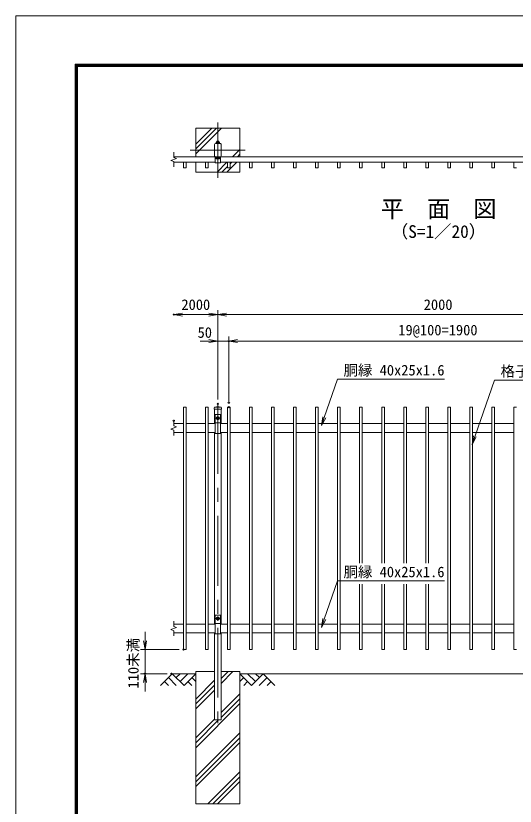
# Model space of a CAD drawing. Units: millimetres, scale not verified. Extents: x -4200 to 4200, y -2970 to 2970.
# Drawn here: x -4200 to -1933, y -617 to 2970 of the extents above; entities that cross this region are included whole.
import ezdxf
from ezdxf.enums import TextEntityAlignment as Align

# ---------------------------------------------------------------- set-up
doc = ezdxf.new("R2010")
doc.units = ezdxf.units.MM
doc.header["$LTSCALE"] = 10
doc.header["$PDMODE"] = 32
doc.header["$PDSIZE"] = 5
doc.linetypes.add('USER1', pattern=[50.8, 31.75, -6.35, 6.35, -6.35])
for name, color, linetype, lineweight in [('0-0_D-STR1', 1, 'Continuous', 18), ('0-1_D-BMK', 2, 'USER1', 13), ('0-2_D-BGD', 7, 'Continuous', 18), ('0-3_D-STR4', 7, 'Continuous', 18), ('0-4_D-DCR-HCH', 7, 'Continuous', 13), ('0-5_D-STR3', 3, 'Continuous', 13), ('0-6_D-STR-DIM', 7, 'Continuous', 13), ('0-7_0', 7, 'Continuous', 18), ('0-9_D-TTL-TXT', 7, 'Continuous', 18), ('0-A_D-STR-TXT', 7, 'Continuous', 13), ('0-B_D-TTL', 7, 'Continuous', 18)]:
    doc.layers.add(name, color=color, linetype=linetype, lineweight=lineweight)
doc.layers.add('0-8_Defpoints', color=253, linetype='Continuous')
doc.styles.add('ＭＳ ゴシック', font='')
doc.styles.get('ＭＳ ゴシック').set_extended_font_data('MS Gothic')

# ---------------------------------------------------------------- blocks, each defined once
blk = doc.blocks.new('_Open')
at = {"layer": '0-7_0'}
blk.add_line((-10, 1.667), (0, 0), dxfattribs=at)
blk.add_lwpolyline([(-10, -1.667), (0, 0), (-10, 0)], dxfattribs=at)

msp = doc.modelspace()

# ---------------------------------------------------------------- linework, layer by layer
at = {"layer": '0-0_D-STR1'}
for p, q in [((-3298.22, 2385.81), (-3298.22, 2335.01)), ((-3293.62, 2390.41), (-3272.82, 2390.41)), ((-3268.22, 2335.01), (-3268.22, 2385.81)), ((-1083.22, 2330.41), (-3483.22, 2330.41)), ((-3295.72, 2305.41), (-3483.22, 2305.41)), ((-3439.22, 2280.41), (-3439.22, 2305.41)), ((-3427.22, 2280.41), (-3427.22, 2305.41)), ((-3339.22, 2280.41), (-3339.22, 2305.41)), ((-3327.22, 2280.41), (-3327.22, 2305.41)), ((-3270.72, 2327.21), (-3295.72, 2327.21)), ((-3293.62, 2330.41), (-3272.82, 2330.41)), ((-3270.72, 2302.21), (-3270.72, 2330.41)), ((-1295.72, 2305.41), (-3270.72, 2305.41)), ((-3239.22, 2280.41), (-3239.22, 2305.41)), ((-3227.22, 2280.41), (-3227.22, 2305.41)), ((-3139.22, 2280.41), (-3139.22, 2305.41)), ((-3127.22, 2280.41), (-3127.22, 2305.41)), ((-3039.22, 2280.41), (-3039.22, 2305.41)), ((-3027.22, 2280.41), (-3027.22, 2305.41)), ((-2939.22, 2280.41), (-2939.22, 2305.41)), ((-2927.22, 2280.41), (-2927.22, 2305.41)), ((-2839.22, 2280.41), (-2839.22, 2305.41)), ((-2827.22, 2280.41), (-2827.22, 2305.41)), ((-2739.22, 2280.41), (-2739.22, 2305.41)), ((-2727.22, 2280.41), (-2727.22, 2305.41)), ((-2639.22, 2280.41), (-2639.22, 2305.41)), ((-2627.22, 2280.41), (-2627.22, 2305.41)), ((-2539.22, 2280.41), (-2539.22, 2305.41)), ((-2527.22, 2280.41), (-2527.22, 2305.41)), ((-2439.22, 2280.41), (-2439.22, 2305.41)), ((-2427.22, 2280.41), (-2427.22, 2305.41)), ((-2339.22, 2280.41), (-2339.22, 2305.41)), ((-2327.22, 2280.41), (-2327.22, 2305.41)), ((-2239.22, 2280.41), (-2239.22, 2305.41)), ((-2227.22, 2280.41), (-2227.22, 2305.41)), ((-2139.22, 2280.41), (-2139.22, 2305.41)), ((-2127.22, 2280.41), (-2127.22, 2305.41)), ((-2039.22, 2280.41), (-2039.22, 2305.41)), ((-2027.22, 2280.41), (-2027.22, 2305.41)), ((-1939.22, 2280.41), (-1939.22, 2305.41)), ((-3439.22, 2280.41), (-3427.22, 2280.41)), ((-3339.22, 2280.41), (-3327.22, 2280.41)), ((-3239.22, 2280.41), (-3227.22, 2280.41)), ((-3139.22, 2280.41), (-3127.22, 2280.41)), ((-3039.22, 2280.41), (-3027.22, 2280.41)), ((-2939.22, 2280.41), (-2927.22, 2280.41)), ((-2839.22, 2280.41), (-2827.22, 2280.41)), ((-2739.22, 2280.41), (-2727.22, 2280.41)), ((-2639.22, 2280.41), (-2627.22, 2280.41)), ((-2539.22, 2280.41), (-2527.22, 2280.41)), ((-2439.22, 2280.41), (-2427.22, 2280.41)), ((-2339.22, 2280.41), (-2327.22, 2280.41)), ((-2239.22, 2280.41), (-2227.22, 2280.41)), ((-2139.22, 2280.41), (-2127.22, 2280.41)), ((-2039.22, 2280.41), (-2027.22, 2280.41)), ((-1939.22, 2280.41), (-1927.22, 2280.41)), ((-3439.22, 1194.14), (-3427.22, 1194.14)), ((-3427.22, 1194.14), (-3427.22, 94.14)), ((-3339.22, 1194.14), (-3339.22, 94.14)), ((-3339.22, 1194.14), (-3327.22, 1194.14)), ((-3327.22, 1194.14), (-3327.22, 94.14)), ((-3299.47, 1191.14), (-3299.47, 1184.14)), ((-3299.47, 1184.14), (-3266.97, 1184.14)), ((-3298.22, 1184.14), (-3298.22, 1119.14)), ((-3283.22, 1197.14), (-3296.47, 1194.14)), ((-3296.47, 1194.14), (-3269.97, 1194.14)), ((-3283.22, 1197.14), (-3269.97, 1194.14)), ((-3268.22, 1119.14), (-3268.22, 1184.14)), ((-3266.97, 1191.14), (-3266.97, 1184.14)), ((-3239.22, 1194.14), (-3227.22, 1194.14)), ((-3227.22, 1194.14), (-3227.22, 94.14)), ((-3139.22, 1194.14), (-3127.22, 1194.14)), ((-3127.22, 1194.14), (-3127.22, 94.14)), ((-3039.22, 1194.14), (-3027.22, 1194.14)), ((-3027.22, 1194.14), (-3027.22, 94.14)), ((-2939.22, 1194.14), (-2927.22, 1194.14)), ((-2927.22, 1194.14), (-2927.22, 94.14)), ((-2839.22, 1194.14), (-2827.22, 1194.14)), ((-2827.22, 1194.14), (-2827.22, 94.14)), ((-2739.22, 1194.14), (-2727.22, 1194.14)), ((-2727.22, 1194.14), (-2727.22, 94.14)), ((-2639.22, 1194.14), (-2639.22, 485.39)), ((-2639.22, 1194.14), (-2627.22, 1194.14)), ((-2627.22, 1194.14), (-2627.22, 485.39)), ((-2539.22, 1194.14), (-2539.22, 485.39)), ((-2539.22, 1194.14), (-2527.22, 1194.14)), ((-2527.22, 1194.14), (-2527.22, 485.39)), ((-2439.22, 1194.14), (-2439.22, 485.39)), ((-2439.22, 1194.14), (-2427.22, 1194.14)), ((-2427.22, 1194.14), (-2427.22, 485.39)), ((-2339.22, 1194.14), (-2339.22, 485.39)), ((-2339.22, 1194.14), (-2327.22, 1194.14)), ((-2327.22, 1194.14), (-2327.22, 485.39)), ((-2239.22, 1194.14), (-2227.22, 1194.14)), ((-2227.22, 1194.14), (-2227.22, 94.14)), ((-2139.22, 1194.14), (-2127.22, 1194.14)), ((-2127.22, 1194.14), (-2127.22, 94.14)), ((-2039.22, 1194.14), (-2027.22, 1194.14)), ((-2027.22, 1194.14), (-2027.22, 94.14)), ((-1939.22, 1194.14), (-1927.22, 1194.14)), ((-3483.22, 1119.14), (-3439.22, 1119.14)), ((-3427.22, 1119.14), (-3339.22, 1119.14)), ((-3327.22, 1119.14), (-3295.72, 1119.14)), ((-3270.72, 1119.14), (-3239.22, 1119.14)), ((-3227.22, 1119.14), (-3139.22, 1119.14)), ((-3127.22, 1119.14), (-3039.22, 1119.14)), ((-3027.22, 1119.14), (-2939.22, 1119.14)), ((-2927.22, 1119.14), (-2839.22, 1119.14)), ((-2827.22, 1119.14), (-2739.22, 1119.14)), ((-2727.22, 1119.14), (-2639.22, 1119.14)), ((-2627.22, 1119.14), (-2539.22, 1119.14)), ((-2527.22, 1119.14), (-2439.22, 1119.14)), ((-2427.22, 1119.14), (-2339.22, 1119.14)), ((-2327.22, 1119.14), (-2239.22, 1119.14)), ((-2227.22, 1119.14), (-2139.22, 1119.14)), ((-2127.22, 1119.14), (-2039.22, 1119.14)), ((-2027.22, 1119.14), (-1939.22, 1119.14)), ((-3483.22, 1079.14), (-3439.22, 1079.14)), ((-3427.22, 1079.14), (-3339.22, 1079.14)), ((-3327.22, 1079.14), (-3295.72, 1079.14)), ((-3298.22, 1079.14), (-3298.22, 209.14)), ((-3270.72, 1079.14), (-3239.22, 1079.14)), ((-3268.22, 209.14), (-3268.22, 1079.14)), ((-3227.22, 1079.14), (-3139.22, 1079.14)), ((-3127.22, 1079.14), (-3039.22, 1079.14)), ((-3027.22, 1079.14), (-2939.22, 1079.14)), ((-2927.22, 1079.14), (-2839.22, 1079.14)), ((-2827.22, 1079.14), (-2739.22, 1079.14)), ((-2727.22, 1079.14), (-2639.22, 1079.14)), ((-2627.22, 1079.14), (-2539.22, 1079.14)), ((-2527.22, 1079.14), (-2439.22, 1079.14)), ((-2427.22, 1079.14), (-2339.22, 1079.14)), ((-2327.22, 1079.14), (-2239.22, 1079.14)), ((-2227.22, 1079.14), (-2139.22, 1079.14)), ((-2127.22, 1079.14), (-2039.22, 1079.14)), ((-2027.22, 1079.14), (-1939.22, 1079.14)), ((-2639.22, 390.92), (-2639.22, 94.14)), ((-2627.22, 390.92), (-2627.22, 94.14)), ((-2539.22, 390.92), (-2539.22, 94.14)), ((-2527.22, 390.92), (-2527.22, 94.14)), ((-2439.22, 390.92), (-2439.22, 94.14)), ((-2427.22, 390.92), (-2427.22, 94.14)), ((-2339.22, 390.92), (-2339.22, 94.14)), ((-2327.22, 390.92), (-2327.22, 94.14)), ((-3483.22, 209.14), (-3439.22, 209.14)), ((-3427.22, 209.14), (-3339.22, 209.14)), ((-3327.22, 209.14), (-3295.72, 209.14)), ((-3270.72, 209.14), (-3239.22, 209.14)), ((-3227.22, 209.14), (-3139.22, 209.14)), ((-3127.22, 209.14), (-3039.22, 209.14)), ((-3027.22, 209.14), (-2939.22, 209.14)), ((-2927.22, 209.14), (-2839.22, 209.14)), ((-2827.22, 209.14), (-2739.22, 209.14)), ((-2727.22, 209.14), (-2639.22, 209.14)), ((-2627.22, 209.14), (-2539.22, 209.14)), ((-2527.22, 209.14), (-2439.22, 209.14)), ((-2427.22, 209.14), (-2339.22, 209.14)), ((-2327.22, 209.14), (-2239.22, 209.14)), ((-2227.22, 209.14), (-2139.22, 209.14)), ((-2127.22, 209.14), (-2039.22, 209.14)), ((-2027.22, 209.14), (-1939.22, 209.14)), ((-3483.22, 169.14), (-3439.22, 169.14)), ((-3427.22, 169.14), (-3339.22, 169.14)), ((-3327.22, 169.14), (-3295.72, 169.14)), ((-3298.22, 169.14), (-3298.22, -225.86)), ((-3270.72, 169.14), (-3239.22, 169.14)), ((-3268.22, -225.86), (-3268.22, 169.14)), ((-3227.22, 169.14), (-3139.22, 169.14)), ((-3127.22, 169.14), (-3039.22, 169.14)), ((-3027.22, 169.14), (-2939.22, 169.14)), ((-2927.22, 169.14), (-2839.22, 169.14)), ((-2827.22, 169.14), (-2739.22, 169.14)), ((-2727.22, 169.14), (-2639.22, 169.14)), ((-2627.22, 169.14), (-2539.22, 169.14)), ((-2527.22, 169.14), (-2439.22, 169.14)), ((-2427.22, 169.14), (-2339.22, 169.14)), ((-2327.22, 169.14), (-2239.22, 169.14)), ((-2227.22, 169.14), (-2139.22, 169.14)), ((-2127.22, 169.14), (-2039.22, 169.14)), ((-2027.22, 169.14), (-1939.22, 169.14)), ((-3339.22, 94.14), (-3327.22, 94.14)), ((-2639.22, 94.14), (-2627.22, 94.14)), ((-2539.22, 94.14), (-2527.22, 94.14)), ((-2439.22, 94.14), (-2427.22, 94.14)), ((-2339.22, 94.14), (-2327.22, 94.14)), ((-3298.22, -225.86), (-3268.22, -225.86))]:
    msp.add_line(p, q, dxfattribs=at)
for points in [[(-3270.72, 2302.21), (-3295.72, 2302.21), (-3295.72, 2330.41)], [(-3439.22, 1194.14), (-3439.22, 94.14), (-3427.22, 94.14)], [(-3239.22, 1194.14), (-3239.22, 94.14), (-3227.22, 94.14)], [(-3139.22, 1194.14), (-3139.22, 94.14), (-3127.22, 94.14)], [(-3039.22, 1194.14), (-3039.22, 94.14), (-3027.22, 94.14)], [(-2939.22, 1194.14), (-2939.22, 94.14), (-2927.22, 94.14)], [(-2839.22, 1194.14), (-2839.22, 94.14), (-2827.22, 94.14)], [(-2739.22, 1194.14), (-2739.22, 94.14), (-2727.22, 94.14)], [(-2239.22, 1194.14), (-2239.22, 94.14), (-2227.22, 94.14)], [(-2139.22, 1194.14), (-2139.22, 94.14), (-2127.22, 94.14)], [(-2039.22, 1194.14), (-2039.22, 94.14), (-2027.22, 94.14)], [(-1939.22, 1194.14), (-1939.22, 94.14), (-1927.22, 94.14)]]:
    msp.add_lwpolyline(points, dxfattribs=at)
for centre, radius, start, end in [((-3293.62, 2385.81), 4.6, 90.00002, 179.99999), ((-3272.82, 2385.81), 4.6, 0, 90.00002), ((-3293.62, 2335.01), 4.6, 179.99999, 270.00002), ((-3272.82, 2335.01), 4.6, 270.00002, 0), ((-3296.47, 1191.14), 3, 90, 180), ((-3269.97, 1191.14), 3, 0, 90)]:
    msp.add_arc(centre, radius, start, end, dxfattribs=at)
at = {"layer": '0-1_D-BMK'}
for p, q in [((-3283.22, 2485.41), (-3283.22, 2235.41)), ((-3408.22, 2360.41), (-3158.22, 2360.41)), ((-3283.22, 1209.14), (-3283.22, -240.86)), ((-3283.22, 1154.14), (-3283.22, 1134.14)), ((-3273.22, 1144.14), (-3293.22, 1144.14)), ((-3273.22, 234.14), (-3293.22, 234.14)), ((-3283.22, 244.14), (-3283.22, 224.14))]:
    msp.add_line(p, q, dxfattribs=at)
at = {"layer": '0-2_D-BGD'}
for p, q in [((-3383.22, -15.86), (-3493.22, -15.86)), ((-1383.22, -15.86), (-3183.22, -15.86))]:
    msp.add_line(p, q, dxfattribs=at)
at = {"layer": '0-3_D-STR4'}
for p, q in [((-3383.22, 2460.41), (-3183.22, 2460.41)), ((-3383.22, 2330.41), (-3383.22, 2460.41)), ((-3183.22, 2330.41), (-3183.22, 2460.41)), ((-3383.22, 2260.41), (-3383.22, 2305.41)), ((-3383.22, -5.86), (-3383.22, -605.86)), ((-3298.72, -5.86), (-3383.22, -5.86)), ((-3183.22, -5.86), (-3267.72, -5.86)), ((-3183.22, -5.86), (-3183.22, -605.86)), ((-3183.22, -605.86), (-3383.22, -605.86))]:
    msp.add_line(p, q, dxfattribs=at)
msp.add_lwpolyline([(-3383.22, 2260.41), (-3183.22, 2260.41), (-3183.22, 2305.41)], dxfattribs=at)
at = {"layer": '0-4_D-DCR-HCH'}
for p, q in [((-3383.22, 2343.78), (-3266.59, 2460.41)), ((-3383.22, 2365.88), (-3288.68, 2460.41)), ((-3383.22, 2387.98), (-3310.78, 2460.41)), ((-3183.22, 2363.78), (-3216.59, 2330.41)), ((-3183.22, 2341.68), (-3194.49, 2330.41)), ((-3241.59, 2305.41), (-3286.59, 2260.41)), ((-3197.39, 2305.41), (-3242.39, 2260.41)), ((-3219.49, 2305.41), (-3227.22, 2297.68)), ((-3239.22, 2285.68), (-3264.49, 2260.41)), ((-3489.64, -15.86), (-3542.85, -69.07)), ((-3507.38, -33.59), (-3471.74, -69.07)), ((-3489.64, -15.86), (-3436.43, -69.07)), ((-3471.9, -33.59), (-3454.17, -15.86)), ((-3454.17, -51.33), (-3418.69, -15.86)), ((-3436.43, -69.07), (-3383.22, -15.86)), ((-3400.95, -33.59), (-3383.22, -51.25)), ((-3268.22, -59.87), (-3214.2, -5.86)), ((-3268.22, -37.78), (-3236.3, -5.86)), ((-3130, -69.07), (-3183.22, -15.86)), ((-3165.48, -33.59), (-3183.22, -51.25)), ((-3112.27, -51.33), (-3147.74, -15.86)), ((-3076.79, -15.86), (-3130, -69.07)), ((-3094.44, -33.69), (-3112.27, -15.86)), ((-3059.06, -33.59), (-3094.69, -69.07)), ((-3076.79, -15.86), (-3023.58, -69.07)), ((-3525.12, -51.33), (-3507.3, -69.07)), ((-3418.69, -51.33), (-3400.87, -69.07)), ((-3383.22, -130.68), (-3298.22, -45.68)), ((-3383.22, -152.78), (-3298.22, -67.78)), ((-3147.74, -51.33), (-3165.56, -69.07)), ((-3041.32, -51.33), (-3059.14, -69.07)), ((-3383.22, -174.87), (-3298.22, -89.87)), ((-3268.22, -192.46), (-3183.22, -107.46)), ((-3268.22, -214.55), (-3183.22, -129.55)), ((-3383.22, -351.65), (-3183.22, -151.65)), ((-3383.22, -307.46), (-3298.22, -222.46)), ((-3383.22, -329.55), (-3279.52, -225.86)), ((-3383.22, -484.23), (-3183.22, -284.23)), ((-3383.22, -506.33), (-3183.22, -306.33)), ((-3383.22, -528.43), (-3183.22, -328.43)), ((-3328.06, -605.86), (-3183.22, -461.01)), ((-3305.97, -605.86), (-3183.22, -483.11)), ((-3283.87, -605.86), (-3183.22, -505.2))]:
    msp.add_line(p, q, dxfattribs=at)
at = {"layer": '0-5_D-STR3'}
for p, q in [((-3291.26, 2391.41), (-3291.26, 2395.91)), ((-3289.39, 2396.91), (-3277.04, 2396.91)), ((-3289.39, 2396.91), (-3277.04, 2396.91)), ((-3289.39, 2390.41), (-3277.04, 2390.41)), ((-3289.39, 2390.41), (-3277.04, 2390.41)), ((-3287.21, 2395.91), (-3287.21, 2391.41)), ((-3279.11, 2395.91), (-3279.11, 2391.41)), ((-3275.06, 2391.41), (-3275.06, 2395.91)), ((-3291.32, 2327.21), (-3275.12, 2327.21)), ((-3291.32, 2322.71), (-3291.32, 2327.21)), ((-3289.45, 2321.71), (-3277.1, 2321.71)), ((-3287.27, 2322.71), (-3287.27, 2327.21)), ((-3279.17, 2322.71), (-3279.17, 2327.21)), ((-3275.12, 2322.71), (-3275.12, 2327.21)), ((-3295.72, 1158.14), (-3295.72, 1074.94)), ((-3293.72, 1160.14), (-3272.72, 1160.14)), ((-3270.72, 1158.14), (-3270.72, 1074.94)), ((-3295.72, 1122.34), (-3270.72, 1122.34)), ((-3295.72, 1074.94), (-3270.72, 1074.94)), ((-3295.72, 248.14), (-3295.72, 164.94)), ((-3293.72, 250.14), (-3272.72, 250.14)), ((-3270.72, 248.14), (-3270.72, 164.94)), ((-3295.72, 212.34), (-3270.72, 212.34)), ((-3295.72, 164.94), (-3270.72, 164.94))]:
    msp.add_line(p, q, dxfattribs=at)
for points in [[(-3276.72, 1147.9), (-3283.22, 1151.65), (-3289.72, 1147.9), (-3289.72, 1140.39), (-3283.22, 1136.64), (-3276.72, 1140.39)], [(-3276.72, 237.9), (-3283.22, 241.65), (-3289.72, 237.9), (-3289.72, 230.39), (-3283.22, 226.64), (-3276.72, 230.39)]]:
    msp.add_lwpolyline(points, close=True, dxfattribs=at)
for centre in [(-3283.22, 1144.14), (-3283.22, 234.14)]:
    msp.add_circle(centre, 6.25, dxfattribs=at)
for centre, radius, start, end in [((-3289.23, 2394.37), 2.54, 37.21089, 142.78911), ((-3289.23, 2392.95), 2.54, 217.21089, 322.78911), ((-3290.1, 2397.28), 0.5, 279.83916, 352.83194), ((-3283.16, 2396.41), 6.5, 7.16806, 172.83194), ((-3283.16, 2388.21), 8.7, 62.26063, 117.73937), ((-3283.16, 2399.11), 8.7, 242.26063, 297.73937), ((-3277.08, 2394.36), 2.55, 37.42505, 142.57495), ((-3277.08, 2392.96), 2.55, 217.42505, 322.57495), ((-3276.21, 2397.28), 0.5, 187.16806, 253.42019), ((-3289.29, 2324.25), 2.54, 217.21089, 322.78911), ((-3283.22, 2330.41), 8.7, 242.26063, 297.73937), ((-3277.14, 2324.26), 2.55, 217.42505, 322.57495), ((-3293.72, 1158.14), 2, 90, 180), ((-3272.72, 1158.14), 2, 0, 90), ((-3293.72, 248.14), 2, 90, 180), ((-3272.72, 248.14), 2, 0, 90)]:
    msp.add_arc(centre, radius, start, end, dxfattribs=at)
at = {"layer": '0-6_D-STR-DIM'}
for p, q in [((-3483.22, 2351.34), (-3483.22, 2327.53)), ((-3496.43, 2313.1), (-3470, 2322.72)), ((-3483.22, 2308.29), (-3496.43, 2313.1)), ((-3470, 2322.72), (-3483.22, 2327.53)), ((-3483.22, 2308.29), (-3483.22, 2284.48)), ((-3283.22, 1229.14), (-3283.22, 1634.14)), ((-3283.22, 1229.14), (-3283.22, 1634.14)), ((-3283.22, 1614.14), (-3483.22, 1614.14)), ((-3283.22, 1614.14), (-1283.22, 1614.14)), ((-3283.22, 1229.14), (-3283.22, 1514.14)), ((-3233.22, 1214.14), (-3233.22, 1514.14)), ((-3233.22, 1234.14), (-3233.22, 1514.14)), ((-3323.22, 1494.14), (-3363.22, 1494.14)), ((-3283.22, 1494.14), (-3233.22, 1494.14)), ((-3233.22, 1494.14), (-1333.22, 1494.14)), ((-3193.22, 1494.14), (-3153.22, 1494.14)), ((-3483.22, 1132.57), (-3483.22, 1108.76)), ((-3496.43, 1094.33), (-3470, 1103.95)), ((-3483.22, 1089.52), (-3496.43, 1094.33)), ((-3470, 1103.95), (-3483.22, 1108.76)), ((-3483.22, 1089.52), (-3483.22, 1065.72)), ((-3483.22, 222.57), (-3483.22, 198.76)), ((-3496.43, 184.33), (-3470, 193.95)), ((-3483.22, 179.52), (-3496.43, 184.33)), ((-3470, 193.95), (-3483.22, 198.76)), ((-3483.22, 179.52), (-3483.22, 155.72)), ((-3613.58, 134.14), (-3613.58, 174.14)), ((-3459.22, 94.14), (-3633.58, 94.14)), ((-3613.58, 94.14), (-3613.58, -15.86)), ((-3513.22, -15.86), (-3633.58, -15.86)), ((-3613.58, -55.86), (-3613.58, -95.86))]:
    msp.add_line(p, q, dxfattribs=at)
at = {"layer": '0-8_Defpoints'}
for p in [(-3483.22, 1614.14), (-3233.22, 1494.14), (-3283.22, 1209.14), (-3233.22, 1214.14), (-3233.22, 1194.14), (-3483.22, 1132.57), (-3439.22, 94.14), (-3613.58, -15.86), (-3493.22, -15.86)]:
    msp.add_point(p, dxfattribs=at)
at = {"layer": '0-A_D-STR-TXT'}
for points in [[(-2254.46, 1321.1), (-2739.14, 1321.1), (-2812.23, 1112.13)], [(-1541.8, 1316.27), (-2026.48, 1316.27), (-2128.56, 1025.22)], [(-2254.46, 405.48), (-2739.14, 405.48), (-2812.23, 196.5)]]:
    msp.add_lwpolyline(points, dxfattribs=at)
at = {"layer": '0-B_D-TTL'}
for points in [[(-4200.09, -2969.77), (4199.91, -2969.77), (4199.91, 2970.23), (-4200.09, 2970.23)], [(-3930.09, 2750.23), (3929.91, 2750.23), (3929.91, -2749.77), (-3930.09, -2749.77)], [(-3927.59, 2747.73), (3927.41, 2747.73), (3927.41, -2747.27), (-3927.59, -2747.27)], [(-3925.09, 2745.23), (3924.91, 2745.23), (3924.91, -2744.77), (-3925.09, -2744.77)], [(-3922.59, 2742.73), (3922.41, 2742.73), (3922.41, -2742.27), (-3922.59, -2742.27)], [(-3920.09, 2740.23), (3919.91, 2740.23), (3919.91, -2739.77), (-3920.09, -2739.77)]]:
    msp.add_lwpolyline(points, close=True, dxfattribs=at)

# ---------------------------------------------------------------- block references
at = {"layer": '0-6_D-STR-DIM', "xscale": 4, "yscale": 4}
for p, rotation in [((-3483.22, 1614.14), 180), ((-3283.22, 1614.14), 180), ((-3233.22, 1494.14), 180), ((-3233.22, 1494.14), 180), ((-3613.58, 94.14), 270), ((-3613.58, -15.86), 90)]:
    msp.add_blockref('_Open', p, dxfattribs=dict(at, rotation=rotation))
for p in [(-3283.22, 1614.14), (-3283.22, 1494.14)]:
    msp.add_blockref('_Open', p, dxfattribs=at)
at = {"layer": '0-A_D-STR-TXT', "xscale": 4, "yscale": 4}
for p, rotation in [((-2812.89, 1110.24), 250.72359), ((-2129.23, 1023.33), 250.67255), ((-2812.89, 194.62), 250.72359)]:
    msp.add_blockref('_Open', p, dxfattribs=dict(at, rotation=rotation))

# ---------------------------------------------------------------- texts
at = {"layer": '0-6_D-STR-DIM', "style": 'ＭＳ ゴシック'}
for s, p in [('2000', (-3448.49, 1620.89)), ('2000', (-2348.49, 1620.89)), ('50', (-3375.04, 1494.41)), ('19@100=1900', (-2463.93, 1505.59))]:
    msp.add_text(s, height=48.09, dxfattribs=at).set_placement(p, align=Align.BOTTOM_LEFT)
msp.add_text('110未満', height=48.09, rotation=90, dxfattribs=at).set_placement((-3628.35, -83), align=Align.BOTTOM_LEFT)
at = {"layer": '0-9_D-TTL-TXT', "style": 'ＭＳ ゴシック'}
for s, height, p in [('平\u3000面\u3000図', 76.98, (-2543.12, 2032.32)), ('（S=1／20）', 57.7, (-2497.63, 1944.85))]:
    msp.add_text(s, height=height, dxfattribs=at).set_placement(p, align=Align.BOTTOM_LEFT)
at = {"layer": '0-A_D-STR-TXT', "style": 'ＭＳ ゴシック'}
for s, p in [('胴縁 40x25x1.6', (-2712.42, 1323.47)), ('格子 25x12x1.2', (-1999.76, 1318.65)), ('胴縁 40x25x1.6', (-2712.42, 407.85))]:
    msp.add_text(s, height=48.09, dxfattribs=at).set_placement(p, align=Align.BOTTOM_LEFT)

doc.saveas('drawing.dxf')
